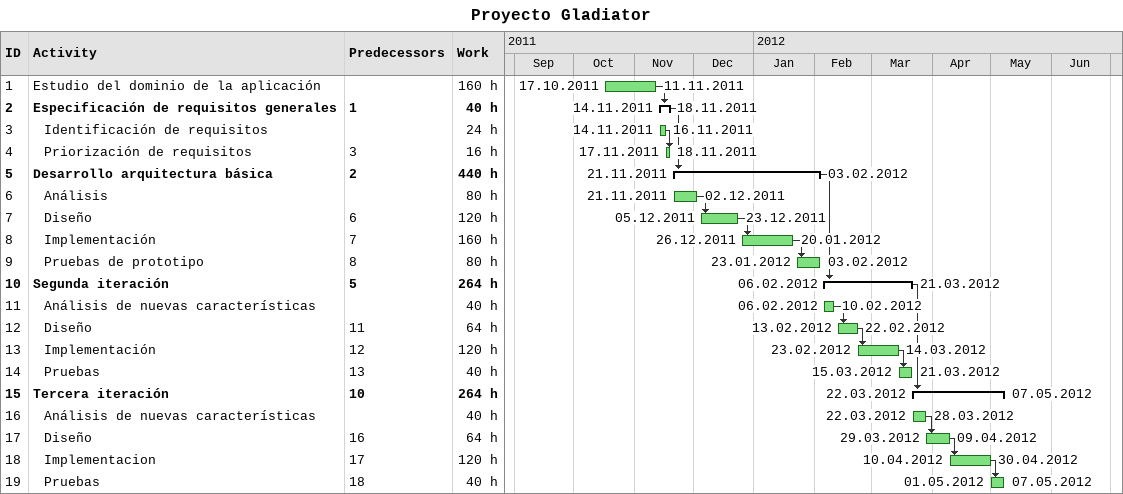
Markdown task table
Proyecto Gladiator

| ID | Level | Task | Start | Finish | Predecessors | Work (h) |
|---|---|---|---|---|---|---|
| 1 | 1 | Estudio del dominio de la aplicación | 2011-10-17 | 2011-11-11 |  | 160 |
| 2 | 1 | **Especificación de requisitos generales** | 2011-11-14 | 2011-11-18 | 1 | 40 |
| 3 | 2 | Identificación de requisitos | 2011-11-14 | 2011-11-16 |  | 24 |
| 4 | 2 | Priorización de requisitos | 2011-11-17 | 2011-11-18 | 3 | 16 |
| 5 | 1 | **Desarrollo arquitectura básica** | 2011-11-21 | 2012-02-03 | 2 | 440 |
| 6 | 2 | Análisis | 2011-11-21 | 2011-12-02 |  | 80 |
| 7 | 2 | Diseño | 2011-12-05 | 2011-12-23 | 6 | 120 |
| 8 | 2 | Implementación | 2011-12-26 | 2012-01-20 | 7 | 160 |
| 9 | 2 | Pruebas de prototipo | 2012-01-23 | 2012-02-03 | 8 | 80 |
| 10 | 1 | **Segunda iteración** | 2012-02-06 | 2012-03-21 | 5 | 264 |
| 11 | 2 | Análisis de nuevas características | 2012-02-06 | 2012-02-10 |  | 40 |
| 12 | 2 | Diseño | 2012-02-13 | 2012-02-22 | 11 | 64 |
| 13 | 2 | Implementación | 2012-02-23 | 2012-03-14 | 12 | 120 |
| 14 | 2 | Pruebas | 2012-03-15 | 2012-03-21 | 13 | 40 |
| 15 | 1 | **Tercera iteración** | 2012-03-22 | 2012-05-07 | 10 | 264 |
| 16 | 2 | Análisis de nuevas características | 2012-03-22 | 2012-03-28 |  | 40 |
| 17 | 2 | Diseño | 2012-03-29 | 2012-04-09 | 16 | 64 |
| 18 | 2 | Implementacion | 2012-04-10 | 2012-04-30 | 17 | 120 |
| 19 | 2 | Pruebas | 2012-05-01 | 2012-05-07 | 18 | 40 |
